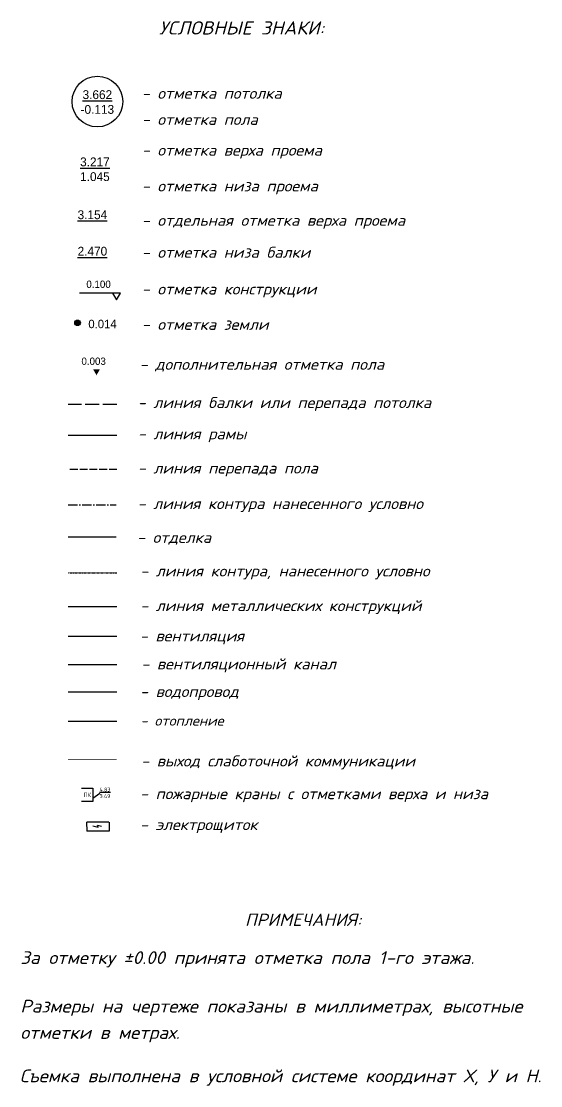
# Model space of a CAD drawing. Header units: millimetres. Extents: x 904915 to 1000606, y 1634169 to 1674089.
# Drawn here: x 987312 to 1000606, y 1645120 to 1672335 of the extents above; entities that cross this region are included whole.
import ezdxf
from ezdxf.enums import TextEntityAlignment as Align

# ---------------------------------------------------------------- set-up
doc = ezdxf.new("R2010")
doc.units = ezdxf.units.MM
doc.linetypes.add('334', pattern=[5, 4, -1])
doc.linetypes.add('ACAD_ISO10W100', pattern=[18, 12, -3, 0, -3])
doc.layers.add('Рамка', color=7, linetype='Continuous', lineweight=25)
doc.styles.add('CIFRY', font='ROMANT.shx', dxfattribs={"oblique": 15, "height": 125})
doc.styles.add('ISOCPEUR', font='isocpeur.ttf')
doc.styles.add('NAKLON', font='ROMANS.shx', dxfattribs={"oblique": 15, "height": 125})
doc.styles.add('rus', font='rusw2.shx', dxfattribs={"height": 0.06})

# ---------------------------------------------------------------- blocks, each defined once
blk = doc.blocks.new('806')
at = {"color": 0, "const_width": 0.6}
blk.add_lwpolyline([(-0.3, 0, 1), (0.3, 0, 1)], format="xyb", close=True, dxfattribs=at)
at = {"color": 0}
blk.add_circle((0, 0), 0.6, dxfattribs=at)
blk = doc.blocks.new('817')
at = {"color": 0}
for p, q in [((0.05, 1.76), (-0.47, -0.17)), ((0.47, 0.17), (-0.47, -0.17)), ((0.47, 0.17), (-0.18, -2.24))]:
    blk.add_line(p, q, dxfattribs=at)
blk.add_solid([(-0.18, -1.24), (0.32, -1.38), (-0.18, -2.24)], dxfattribs=at)

msp = doc.modelspace()

# ---------------------------------------------------------------- linework, layer by layer
at = {"layer": 'Рамка', "color": 0}
msp.add_line((989646.2, 1665383.5, 0), (988804, 1665383.5, 0), dxfattribs=at)
at = {"layer": 'Рамка', "color": 140, "linetype": '334', "ltscale": 90}
msp.add_line((989757, 1662537.2, 0), (988509.5, 1662533.6, 0), dxfattribs=at)
at = {"layer": 'Рамка', "color": 121, "ltscale": 70}
msp.add_line((988509.5, 1661748.9, 0), (989757, 1661748.9, 0), dxfattribs=at)
at = {"layer": 'Рамка', "color": 252, "linetype": '334', "ltscale": 50}
msp.add_line((989757, 1660874.7, 0), (988509.5, 1660874.7, 0), dxfattribs=at)
at = {"layer": 'Рамка', "linetype": 'ACAD_ISO10W100', "ltscale": 20}
msp.add_line((988509.5, 1659975.5, 0), (989744.3, 1659975.4, 0), dxfattribs=at)
at = {"layer": 'Рамка', "color": 95, "ltscale": 70}
msp.add_line((989744.3, 1659142.4, 0), (988509.5, 1659142.4, 0), dxfattribs=at)
at = {"layer": 'Рамка', "linetype": 'ACAD_ISO10W100', "ltscale": 0.03}
msp.add_line((988509.5, 1658234.4, 0), (989757, 1658234.4, 0), dxfattribs=at)
at = {"layer": 'Рамка', "color": 3, "ltscale": 0.07}
msp.add_line((989757, 1657366.1, 0), (988509.5, 1657366.1, 0), dxfattribs=at)
at = {"layer": 'Рамка', "color": 160, "ltscale": 0.07}
msp.add_line((989757, 1656607.2, 0), (988509.5, 1656607.2, 0), dxfattribs=at)
at = {"layer": 'Рамка', "color": 95, "linetype": '334', "ltscale": 0.05}
msp.add_line((989757, 1655883.6), (988509.5, 1655883.6), dxfattribs=at)
at = {"layer": 'Рамка', "color": 4, "ltscale": 0.025}
msp.add_line((989757, 1655178.3, 0), (988509.5, 1655178.3, 0), dxfattribs=at)
at = {"layer": 'Рамка', "color": 30, "lineweight": 30, "ltscale": 0.07}
msp.add_line((989757, 1654434.8, 0), (988509.5, 1654434.8, 0), dxfattribs=at)
at = {"layer": 'Рамка', "color": 1, "ltscale": 0.03}
for p, q in [((988852.5, 1652727.8), (989144.6, 1652727.8)), ((989144.6, 1652727.8), (989144.6, 1652383.4)), ((989144.6, 1652472.4), (989326.2, 1652601.2)), ((989144.6, 1652383.4), (988852.5, 1652383.4))]:
    msp.add_line(p, q, dxfattribs=at)
at = {"layer": 'Рамка', "color": 40}
for p, q in [((988985.2, 1651859.1), (988985.7, 1651625.7)), ((989560, 1651860.5), (989560.6, 1651627.2)), ((989560.6, 1651627.2), (988985.7, 1651625.7))]:
    msp.add_line(p, q, dxfattribs=at)
at = {"layer": 'Рамка', "color": 0, "elevation": 0}
msp.add_lwpolyline([(989746.8, 1665209.2), (989847.5, 1665383.5), (989646.2, 1665383.5)], close=True, dxfattribs=at)
at = {"layer": 'Рамка', "color": 190, "const_width": 20}
msp.add_lwpolyline([(988509.5, 1653453.7), (989757, 1653453.5)], dxfattribs=at)
at = {"layer": 'Рамка', "color": 40, "const_width": 35.8}
msp.add_lwpolyline([(988985.2, 1651859.1), (989560, 1651860.5)], dxfattribs=at)
at = {"layer": 'Рамка'}
msp.add_circle((989259.6, 1670282.3, 0), 649.2, dxfattribs=at)
msp.add_solid([(989237.1, 1663285.9), (989322.3, 1663433.5), (989151.9, 1663433.5), (989237.1, 1663433.5)], dxfattribs=at)

# ---------------------------------------------------------------- block references
at = {"layer": 'Рамка', "xscale": 119.9999999998909, "yscale": 119.9999999998909, "zscale": 119.9999999998909}
msp.add_blockref('806', (988752.3, 1664625.2), dxfattribs=at)
at = {"layer": 'Рамка', "color": 40, "xscale": 57.24970536430191, "yscale": 57.24970536430191, "zscale": 57.24970536430191, "rotation": 270}
msp.add_blockref('817', (989268.3, 1651747.1), dxfattribs=at)

# ---------------------------------------------------------------- texts
at = {"layer": 'Рамка', "style": 'NAKLON', "oblique": 15, "width": 1.035276}
for s, height, p in [('УСЛОВНЫЕ ЗНАКИ:', 337.075, (990838.7, 1671996.4, 0)), ('- отметка потолка ', 280.896, (990396, 1670354.2, 0)), ('- отметка пола', 280.896, (990396, 1669685.4, 0)), ('- отметка верха проема', 280.896, (990396, 1668899.8, 0)), ('- отметка низа проема', 280.896, (990396, 1667983.1, 0)), ('- отдельная отметка верха проема', 280.896, (990396, 1667105.6, 0)), ('- отметка низа балки', 280.896, (990396, 1666287.9, 0)), ('- отметка конструкции', 280.896, (990396, 1665349.3, 0)), ('- отметка земли', 280.896, (990396, 1664444.6, 0)), ('- дополнительная отметка пола', 280.896, (990338.3, 1663424.6)), ('- линия балки или перепада потолка', 280.896, (990293.3, 1662446.9, 0)), ('- линия рамы', 280.896, (990293.3, 1661647.3, 0)), ('- линия перепада пола', 280.896, (990293.3, 1660771.5, 0)), ('- линия контура нанесенного условно', 280.896, (990288.4, 1659862.7)), ('- отделка', 280.9, (990275.2, 1658997.8, 0)), ('- линия контура, нанесенного условно', 280.896, (990354.2, 1658140.4, 0)), ('- линия металлических конструкций', 280.896, (990354.2, 1657253.1, 0)), ('- вентиляция', 280.896, (990345.4, 1656479.2, 0)), ('- вентиляционный канал', 280.896, (990381.7, 1655763, 0)), ('- водопровод', 280.896, (990348.6, 1655057.8)), ('- отопление', 252.806, (990362.6, 1654326.3)), ('- выход слаботочной коммуникации', 280.896, (990377.9, 1653282.5)), ('- пожарные краны с отметками верха и низа', 280.896, (990349.9, 1652445.2, 0)), ('- электрощиток', 280.896, (990348.6, 1651655.6)), ('ПРИМЕЧАНИЯ:', 313.883, (993036.5, 1649205.5, 0)), ('За отметку %%P0.00 принята отметка пола 1-го этажа.', 325.367, (987287.8, 1648232.2, 0)), ('Размеры на чертеже показаны в миллиметрах, высотные', 325.367, (987287.8, 1646990.9, 0)), ('отметки в метрах.', 325.367, (987287.8, 1646317.2, 0)), ('Съемка выполнена в условной системе координат Х, У и H.', 325.367, (987272.4, 1645208.5, 0))]:
    msp.add_text(s, height=height, dxfattribs=at).set_placement(p)
at = {"layer": 'Рамка', "style": 'rus'}
for s, height, p in [('%%U3.154', 226.11, (988753.8, 1667276, 0)), ('0.100', 186.79, (988977, 1665518.8, 0))]:
    msp.add_text(s, height=height, dxfattribs=at).set_placement(p)
at = {"layer": 'Рамка', "color": 140, "style": 'rus'}
msp.add_text('%%U2.470', height=226.11, dxfattribs=at).set_placement((988753.8, 1666343.4, 0))
at = {"layer": 'Рамка', "color": 1, "style": 'CIFRY', "width": 0.8}
msp.add_text('ПК', height=117.87, dxfattribs=at).set_placement((989003.6, 1652497.6, 0), align=Align.CENTER)
at = {"layer": 'Рамка', "style": 'rus'}
for s, insert, char_height, width, attachment_point in [('{\\L3.662\\P\\l\\C98;-0.113}', (989258.7, 1670572.3, 0), 226.114, 1717.1, 2), ('{\\L3.217\\P}1.045', (989196.5, 1668852.9, 0), 226.11, 1717.1, 2), ('0.014', (989028.4, 1664704.1), 216, 688.707, 1), ('0.003', (988851.1, 1663737.2), 186.79, 655.2, 1)]:
    msp.add_mtext(s, dxfattribs=dict(at, insert=insert, char_height=char_height, width=width, attachment_point=attachment_point))
at = {"layer": 'Рамка', "color": 1, "insert": (989453.7, 1652741.1), "char_height": 99.88, "width": 758.464, "attachment_point": 2, "style": 'ISOCPEUR'}
msp.add_mtext('{\\L4.83\\P}3.49', dxfattribs=at)

doc.saveas('drawing.dxf')
